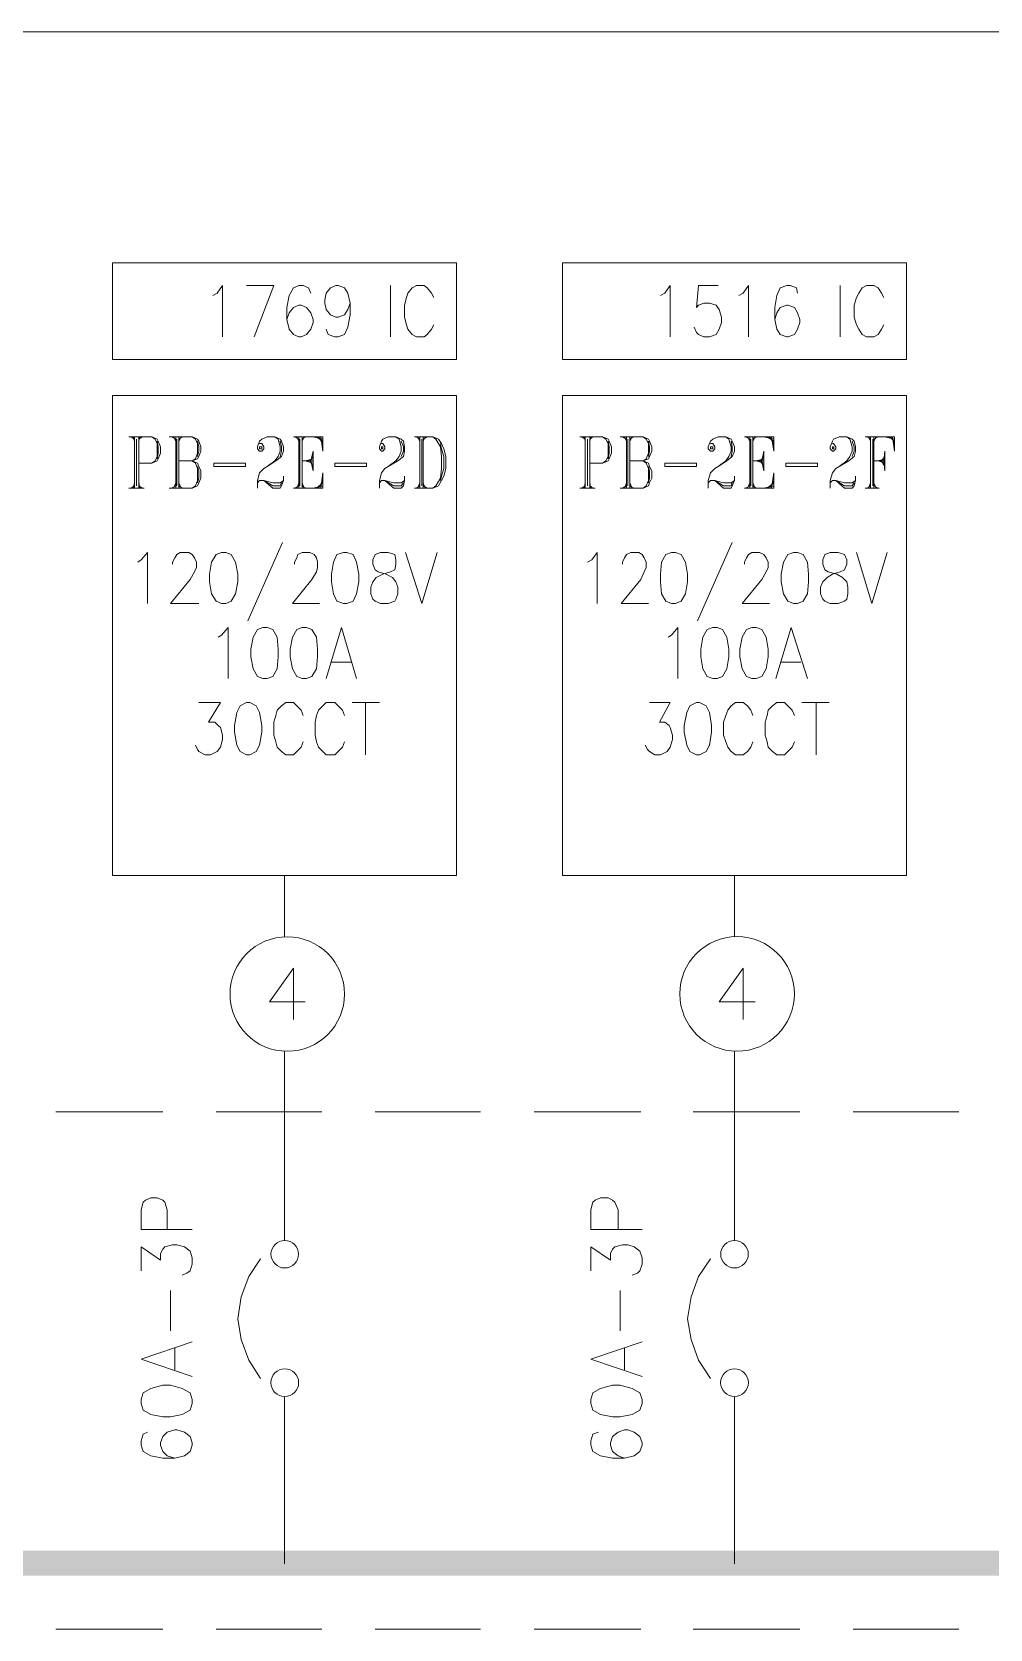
# Model space of a CAD drawing. Header units: inches. Extents: x 0.9 to 46, y 0.8 to 32.4.
# Drawn here: x 32.674 to 34.14, y 14.145 to 16.59 of the extents above; entities that cross this region are included whole.
import ezdxf

# ---------------------------------------------------------------- set-up
doc = ezdxf.new("R2010")
doc.units = ezdxf.units.IN
doc.header["$MEASUREMENT"] = 0
doc.layers.add('PDF_Geometry', color=7, linetype='Continuous')
doc.layers.add('PDF_Solid Fills', color=7, linetype='Continuous')

msp = doc.modelspace()

# ---------------------------------------------------------------- linework, layer by layer
at = {"layer": 'PDF_Geometry', "color": 8, "lineweight": 20, "true_color": 0x808080}
msp.add_lwpolyline([(41.7374, 16.5897), (2.7, 16.5897)], dxfattribs=at)
at = {"layer": 'PDF_Geometry', "lineweight": 9}
for points in [[(32.7978, 16.2364), (33.3242, 16.2364), (33.3242, 16.088), (32.7978, 16.088)], [(33.486, 16.2364), (34.0128, 16.2364), (34.0128, 16.088), (33.486, 16.088)], [(32.7978, 16.033), (32.7978, 15.2981), (33.3242, 15.2981), (33.3242, 16.033)], [(33.486, 16.033), (33.486, 15.2981), (34.0128, 15.2981), (34.0128, 16.033)], [(33.0227, 15.9514), (33.0261, 15.9514), (33.0261, 15.9547), (33.0227, 15.9547)], [(33.1044, 15.918), (33.1012, 15.933), (33.1044, 15.948)], [(33.2094, 15.9514), (33.211, 15.9514), (33.211, 15.9547), (33.2094, 15.9547)], [(33.7128, 15.9514), (33.7162, 15.9514), (33.7162, 15.9547), (33.7128, 15.9547)], [(33.7945, 15.918), (33.791, 15.933), (33.7945, 15.948)], [(33.8995, 15.9514), (33.9012, 15.9514), (33.9012, 15.9547), (33.8995, 15.9547)], [(33.9793, 15.918), (33.9777, 15.933), (33.9793, 15.948)], [(33.001, 15.9247), (32.9528, 15.9247), (32.9528, 15.9297), (33.001, 15.9297)], [(33.1861, 15.9247), (33.1376, 15.9247), (33.1376, 15.9297), (33.1861, 15.9297)], [(33.6911, 15.9247), (33.6427, 15.9247), (33.6427, 15.9297), (33.6911, 15.9297)], [(33.8762, 15.9247), (33.8277, 15.9247), (33.8277, 15.9297), (33.8762, 15.9297)], [(32.9643, 15.793), (32.956, 15.7897), (32.9493, 15.778), (32.9461, 15.7597), (32.9461, 15.748), (32.9493, 15.7297), (32.956, 15.7181), (32.9643, 15.7147), (32.971, 15.7147), (32.9793, 15.7181), (32.986, 15.7297), (32.9895, 15.748), (32.9895, 15.7597), (32.986, 15.778), (32.9793, 15.7897), (32.971, 15.793)], [(33.151, 15.793), (33.1411, 15.7897), (33.136, 15.778), (33.1328, 15.7597), (33.1328, 15.748), (33.136, 15.7297), (33.1411, 15.7181), (33.151, 15.7147), (33.1561, 15.7147), (33.166, 15.7181), (33.1711, 15.7297), (33.1743, 15.748), (33.1743, 15.7597), (33.1711, 15.778), (33.166, 15.7897), (33.1561, 15.793)], [(33.2078, 15.793), (33.1995, 15.7897), (33.196, 15.7814), (33.196, 15.7747), (33.1995, 15.7664), (33.2043, 15.763), (33.2161, 15.7597), (33.226, 15.7547), (33.2311, 15.748), (33.2343, 15.7397), (33.2343, 15.7297), (33.2311, 15.7214), (33.2295, 15.7181), (33.2193, 15.7147), (33.2078, 15.7147), (33.1995, 15.7181), (33.196, 15.7214), (33.1928, 15.7297), (33.1928, 15.7397), (33.196, 15.748), (33.2011, 15.7547), (33.211, 15.7597), (33.2228, 15.763), (33.2295, 15.7664), (33.2311, 15.7747), (33.2311, 15.7814), (33.2295, 15.7897), (33.2193, 15.793)], [(33.6529, 15.793), (33.6442, 15.7897), (33.6379, 15.778), (33.6359, 15.7597), (33.6359, 15.748), (33.6379, 15.7297), (33.6442, 15.7181), (33.6529, 15.7147), (33.6592, 15.7147), (33.6679, 15.7181), (33.6742, 15.7297), (33.6777, 15.748), (33.6777, 15.7597), (33.6742, 15.778), (33.6679, 15.7897), (33.6592, 15.793)], [(33.8395, 15.793), (33.8309, 15.7897), (33.8245, 15.778), (33.821, 15.7597), (33.821, 15.748), (33.8245, 15.7297), (33.8309, 15.7181), (33.8395, 15.7147), (33.8459, 15.7147), (33.8545, 15.7181), (33.8612, 15.7297), (33.8628, 15.748), (33.8628, 15.7597), (33.8612, 15.778), (33.8545, 15.7897), (33.8459, 15.793)], [(33.896, 15.793), (33.8877, 15.7897), (33.8845, 15.7814), (33.8845, 15.7747), (33.8877, 15.7664), (33.8928, 15.763), (33.9062, 15.7597), (33.9145, 15.7547), (33.9212, 15.748), (33.9228, 15.7397), (33.9228, 15.7297), (33.9212, 15.7214), (33.9177, 15.7181), (33.9078, 15.7147), (33.896, 15.7147), (33.8877, 15.7181), (33.8845, 15.7214), (33.881, 15.7297), (33.881, 15.7397), (33.8845, 15.748), (33.8912, 15.7547), (33.8995, 15.7597), (33.911, 15.763), (33.9177, 15.7664), (33.9212, 15.7747), (33.9212, 15.7814), (33.9177, 15.7897), (33.9078, 15.793)], [(33.0278, 15.678), (33.0195, 15.6747), (33.0128, 15.6631), (33.0093, 15.6447), (33.0093, 15.6331), (33.0128, 15.6147), (33.0195, 15.603), (33.0278, 15.5997), (33.0345, 15.5997), (33.0428, 15.603), (33.0495, 15.6147), (33.0511, 15.6331), (33.0511, 15.6447), (33.0495, 15.6631), (33.0428, 15.6747), (33.0345, 15.678)], [(33.0878, 15.678), (33.0795, 15.6747), (33.0728, 15.6631), (33.0693, 15.6447), (33.0693, 15.6331), (33.0728, 15.6147), (33.0795, 15.603), (33.0878, 15.5997), (33.0945, 15.5997), (33.1028, 15.603), (33.1095, 15.6147), (33.1111, 15.6331), (33.1111, 15.6447), (33.1095, 15.6631), (33.1028, 15.6747), (33.0945, 15.678)], [(33.716, 15.678), (33.7077, 15.6747), (33.701, 15.6631), (33.6978, 15.6447), (33.6978, 15.6331), (33.701, 15.6147), (33.7077, 15.603), (33.716, 15.5997), (33.7227, 15.5997), (33.731, 15.603), (33.7377, 15.6147), (33.7409, 15.6331), (33.7409, 15.6447), (33.7377, 15.6631), (33.731, 15.6747), (33.7227, 15.678)], [(33.776, 15.678), (33.7677, 15.6747), (33.761, 15.6631), (33.7578, 15.6447), (33.7578, 15.6331), (33.761, 15.6147), (33.7677, 15.603), (33.776, 15.5997), (33.7827, 15.5997), (33.791, 15.603), (33.7977, 15.6147), (33.8009, 15.6331), (33.8009, 15.6447), (33.7977, 15.6631), (33.791, 15.6747), (33.7827, 15.678)], [(33.0026, 15.5631), (32.9927, 15.5581), (32.9876, 15.5481), (32.9844, 15.5281), (32.9844, 15.518), (32.9876, 15.498), (32.9927, 15.488), (33.0026, 15.483), (33.0077, 15.483), (33.0176, 15.488), (33.0227, 15.498), (33.0259, 15.518), (33.0259, 15.5281), (33.0227, 15.5481), (33.0176, 15.5581), (33.0077, 15.5631)], [(33.6911, 15.5631), (33.6809, 15.5581), (33.6762, 15.5481), (33.6726, 15.5281), (33.6726, 15.518), (33.6762, 15.498), (33.6809, 15.488), (33.6911, 15.483), (33.6959, 15.483), (33.7061, 15.488), (33.7109, 15.498), (33.7144, 15.518), (33.7144, 15.5281), (33.7109, 15.5481), (33.7061, 15.5581), (33.6959, 15.5631)], [(32.8412, 14.4898), (32.8444, 14.4797), (32.8562, 14.4731), (32.8744, 14.4697), (32.8862, 14.4697), (32.9044, 14.4731), (32.9162, 14.4797), (32.9193, 14.4898), (32.9193, 14.4964), (32.9162, 14.5064), (32.9044, 14.5131), (32.8862, 14.5181), (32.8744, 14.5181), (32.8562, 14.5131), (32.8444, 14.5064), (32.8412, 14.4964)], [(33.5294, 14.4898), (33.5326, 14.4797), (33.5444, 14.4731), (33.5626, 14.4697), (33.5744, 14.4697), (33.5929, 14.4731), (33.6044, 14.4797), (33.6079, 14.4898), (33.6079, 14.4964), (33.6044, 14.5064), (33.5929, 14.5131), (33.5744, 14.5181), (33.5626, 14.5181), (33.5444, 14.5131), (33.5326, 14.5064), (33.5294, 14.4964)]]:
    msp.add_lwpolyline(points, close=True, dxfattribs=at)
for points in [[(32.9509, 16.1864), (32.9576, 16.1897), (32.9659, 16.2014), (32.9659, 16.123)], [(33.0144, 16.123), (33.0444, 16.2014), (33.0026, 16.2014)], [(33.1012, 16.1897), (33.0977, 16.198), (33.0894, 16.2014), (33.0827, 16.2014), (33.0744, 16.198), (33.0677, 16.1864), (33.0645, 16.1681), (33.0645, 16.1497), (33.0677, 16.1347), (33.0744, 16.1264), (33.0827, 16.123), (33.0862, 16.123), (33.0945, 16.1264), (33.1012, 16.1347), (33.1044, 16.1447), (33.1044, 16.1497), (33.1012, 16.1597), (33.0945, 16.1681), (33.0862, 16.1714), (33.0827, 16.1714), (33.0744, 16.1681), (33.0677, 16.1597), (33.0645, 16.1497)], [(33.1612, 16.1747), (33.1577, 16.1647), (33.1526, 16.1564), (33.1427, 16.153), (33.1395, 16.153), (33.1312, 16.1564), (33.1245, 16.1647), (33.1226, 16.1747), (33.1226, 16.1797), (33.1245, 16.1897), (33.1312, 16.198), (33.1395, 16.2014), (33.1427, 16.2014), (33.1526, 16.198), (33.1577, 16.1897), (33.1612, 16.1747), (33.1612, 16.1564), (33.1577, 16.138), (33.1526, 16.1264), (33.1427, 16.123), (33.1376, 16.123), (33.1277, 16.1264), (33.1245, 16.1347)], [(33.2228, 16.2014), (33.2228, 16.123)], [(33.2895, 16.183), (33.2859, 16.1897), (33.2792, 16.198), (33.2745, 16.2014), (33.2627, 16.2014), (33.256, 16.198), (33.2493, 16.1897), (33.2477, 16.183), (33.2445, 16.1714), (33.2445, 16.153), (33.2477, 16.1414), (33.2493, 16.1347), (33.256, 16.1264), (33.2627, 16.123), (33.2745, 16.123), (33.2792, 16.1264), (33.2859, 16.1347), (33.2895, 16.1414)], [(33.6359, 16.1864), (33.6427, 16.1897), (33.6509, 16.2014), (33.6509, 16.123)], [(33.7243, 16.2014), (33.6943, 16.2014), (33.6911, 16.1681), (33.6943, 16.1714), (33.7026, 16.1747), (33.7109, 16.1747), (33.7211, 16.1714), (33.7259, 16.1647), (33.7294, 16.153), (33.7294, 16.1447), (33.7259, 16.1347), (33.7211, 16.1264), (33.7109, 16.123), (33.7026, 16.123), (33.6943, 16.1264), (33.6911, 16.1297), (33.6876, 16.138)], [(33.7559, 16.1864), (33.7626, 16.1897), (33.7709, 16.2014), (33.7709, 16.123)], [(33.8459, 16.1897), (33.8443, 16.198), (33.8344, 16.2014), (33.8293, 16.2014), (33.8194, 16.198), (33.8143, 16.1864), (33.8111, 16.1681), (33.8111, 16.1497), (33.8143, 16.1347), (33.8194, 16.1264), (33.8293, 16.123), (33.8309, 16.123), (33.8411, 16.1264), (33.8459, 16.1347), (33.8494, 16.1447), (33.8494, 16.1497), (33.8459, 16.1597), (33.8411, 16.1681), (33.8309, 16.1714), (33.8293, 16.1714), (33.8194, 16.1681), (33.8143, 16.1597), (33.8111, 16.1497)], [(33.911, 16.2014), (33.911, 16.123)], [(33.9777, 16.183), (33.9745, 16.1897), (33.9694, 16.198), (33.9627, 16.2014), (33.9512, 16.2014), (33.9445, 16.198), (33.9394, 16.1897), (33.9362, 16.183), (33.9327, 16.1714), (33.9327, 16.153), (33.9362, 16.1414), (33.9394, 16.1347), (33.9445, 16.1264), (33.9512, 16.123), (33.9627, 16.123), (33.9694, 16.1264), (33.9745, 16.1347), (33.9777, 16.1414)], [(32.8227, 15.9697), (32.8578, 15.9697), (32.8661, 15.9664), (32.8677, 15.9631), (32.8712, 15.9547), (32.8712, 15.9447), (32.8677, 15.9364), (32.8661, 15.933), (32.8578, 15.9297), (32.8377, 15.9297)], [(32.8262, 15.9697), (32.831, 15.9664)], [(32.8294, 15.9697), (32.831, 15.9631)], [(32.831, 15.9697), (32.831, 15.8914)], [(32.8345, 15.9664), (32.8345, 15.8947)], [(32.8377, 15.9697), (32.8377, 15.8914)], [(32.8393, 15.9697), (32.8377, 15.9631)], [(32.8428, 15.9697), (32.8377, 15.9664)], [(32.8578, 15.9697), (32.8629, 15.9664), (32.8661, 15.9597), (32.8661, 15.9397), (32.8629, 15.933), (32.8578, 15.9297)], [(32.8843, 15.9697), (32.9193, 15.9697), (32.9276, 15.9664), (32.9296, 15.9631), (32.9327, 15.9547), (32.9327, 15.948), (32.9296, 15.9397), (32.9276, 15.9364), (32.9193, 15.933), (32.9276, 15.9297), (32.9296, 15.9247), (32.9327, 15.918), (32.9327, 15.9064), (32.9296, 15.8997), (32.9276, 15.8947), (32.9193, 15.8914), (32.8843, 15.8914)], [(32.8878, 15.9697), (32.8945, 15.9664)], [(32.891, 15.9697), (32.8945, 15.9631)], [(32.8945, 15.9697), (32.8945, 15.8914)], [(32.8961, 15.9664), (32.8961, 15.8947)], [(32.8992, 15.9697), (32.8992, 15.8914)], [(32.9193, 15.9697), (32.9245, 15.9664), (32.9276, 15.9597), (32.9276, 15.9447), (32.9245, 15.9364), (32.9193, 15.933), (32.8992, 15.933)], [(32.9028, 15.9697), (32.8992, 15.9631)], [(32.9044, 15.9697), (32.8992, 15.9664)], [(33.0227, 15.9597), (33.0259, 15.9597), (33.0294, 15.9547), (33.0294, 15.9514), (33.0259, 15.948), (33.0227, 15.948), (33.0195, 15.9514), (33.0195, 15.9547), (33.0227, 15.9631), (33.0259, 15.9664), (33.0345, 15.9697), (33.046, 15.9697), (33.0543, 15.9664), (33.0562, 15.9631), (33.0594, 15.9547), (33.0594, 15.948), (33.0562, 15.9397), (33.0476, 15.933), (33.0345, 15.9247), (33.0294, 15.9214), (33.0227, 15.9147), (33.0195, 15.903), (33.0195, 15.8914)], [(33.046, 15.9697), (33.0511, 15.9664), (33.0543, 15.9547), (33.0543, 15.948), (33.0511, 15.9397), (33.046, 15.933), (33.0345, 15.9247)], [(33.0744, 15.9697), (33.1194, 15.9697), (33.1194, 15.948), (33.1162, 15.9697)], [(33.076, 15.9697), (33.0827, 15.9664)], [(33.0795, 15.9697), (33.0827, 15.9631)], [(33.0827, 15.9697), (33.0827, 15.8914)], [(33.0843, 15.9664), (33.0843, 15.8947)], [(33.0878, 15.9697), (33.0878, 15.8914)], [(33.091, 15.9697), (33.0878, 15.9631)], [(33.0926, 15.9697), (33.0878, 15.9664)], [(33.1044, 15.9697), (33.1194, 15.9664)], [(33.1095, 15.9697), (33.1194, 15.9631)], [(33.1127, 15.9697), (33.1194, 15.9597)], [(33.2094, 15.9597), (33.211, 15.9597), (33.2145, 15.9547), (33.2145, 15.9514), (33.211, 15.948), (33.2094, 15.948), (33.2062, 15.9514), (33.2062, 15.9547), (33.2094, 15.9631), (33.211, 15.9664), (33.2193, 15.9697), (33.2311, 15.9697), (33.2394, 15.9664), (33.2429, 15.9631), (33.2445, 15.9547), (33.2445, 15.948), (33.2429, 15.9397), (33.2343, 15.933), (33.2193, 15.9247), (33.2145, 15.9214), (33.2094, 15.9147), (33.2062, 15.903), (33.2062, 15.8914)], [(33.2311, 15.9697), (33.2362, 15.9664), (33.2394, 15.9547), (33.2394, 15.948), (33.2362, 15.9397), (33.2311, 15.933), (33.2193, 15.9247)], [(33.2595, 15.9697), (33.2879, 15.9697), (33.2962, 15.9664), (33.3009, 15.9597), (33.3045, 15.9514), (33.3076, 15.9397), (33.3076, 15.9214), (33.3045, 15.9097), (33.3009, 15.903), (33.2962, 15.8947), (33.2879, 15.8914), (33.2595, 15.8914)], [(33.2627, 15.9697), (33.2678, 15.9664)], [(33.2642, 15.9697), (33.2678, 15.9631)], [(33.2678, 15.9697), (33.2678, 15.8914)], [(33.271, 15.9664), (33.271, 15.8947)], [(33.2729, 15.9697), (33.2729, 15.8914)], [(33.2761, 15.9697), (33.2729, 15.9631)], [(33.2792, 15.9697), (33.2729, 15.9664)], [(33.2879, 15.9697), (33.2926, 15.9664), (33.2993, 15.9547), (33.3009, 15.9397), (33.3009, 15.9214), (33.2993, 15.9064), (33.2926, 15.8947), (33.2879, 15.8914)], [(33.5128, 15.9697), (33.5476, 15.9697), (33.5562, 15.9664), (33.5578, 15.9631), (33.561, 15.9547), (33.561, 15.9447), (33.5578, 15.9364), (33.5562, 15.933), (33.5476, 15.9297), (33.5278, 15.9297)], [(33.516, 15.9697), (33.5211, 15.9664)], [(33.5195, 15.9697), (33.5211, 15.9631)], [(33.5211, 15.9697), (33.5211, 15.8914)], [(33.5243, 15.9664), (33.5243, 15.8947)], [(33.5278, 15.9697), (33.5278, 15.8914)], [(33.5294, 15.9697), (33.5278, 15.9631)], [(33.5326, 15.9697), (33.5278, 15.9664)], [(33.5476, 15.9697), (33.5527, 15.9664), (33.5562, 15.9597), (33.5562, 15.9397), (33.5527, 15.933), (33.5476, 15.9297)], [(33.5744, 15.9697), (33.6095, 15.9697), (33.6178, 15.9664), (33.6194, 15.9631), (33.6229, 15.9547), (33.6229, 15.948), (33.6194, 15.9397), (33.6178, 15.9364), (33.6095, 15.933), (33.6178, 15.9297), (33.6194, 15.9247), (33.6229, 15.918), (33.6229, 15.9064), (33.6194, 15.8997), (33.6178, 15.8947), (33.6095, 15.8914), (33.5744, 15.8914)], [(33.5779, 15.9697), (33.5843, 15.9664)], [(33.5811, 15.9697), (33.5843, 15.9631)], [(33.5843, 15.9697), (33.5843, 15.8914)], [(33.5862, 15.9664), (33.5862, 15.8947)], [(33.5894, 15.9697), (33.5894, 15.8914)], [(33.6095, 15.9697), (33.6143, 15.9664), (33.6178, 15.9597), (33.6178, 15.9447), (33.6143, 15.9364), (33.6095, 15.933), (33.5894, 15.933)], [(33.5929, 15.9697), (33.5894, 15.9631)], [(33.5945, 15.9697), (33.5894, 15.9664)], [(33.7128, 15.9597), (33.716, 15.9597), (33.7192, 15.9547), (33.7192, 15.9514), (33.716, 15.948), (33.7128, 15.948), (33.7093, 15.9514), (33.7093, 15.9547), (33.7128, 15.9631), (33.716, 15.9664), (33.7243, 15.9697), (33.7361, 15.9697), (33.7444, 15.9664), (33.746, 15.9631), (33.7495, 15.9547), (33.7495, 15.948), (33.746, 15.9397), (33.7377, 15.933), (33.7243, 15.9247), (33.7192, 15.9214), (33.7128, 15.9147), (33.7093, 15.903), (33.7093, 15.8914)], [(33.7361, 15.9697), (33.7409, 15.9664), (33.7444, 15.9547), (33.7444, 15.948), (33.7409, 15.9397), (33.7361, 15.933), (33.7243, 15.9247)], [(33.7645, 15.9697), (33.8095, 15.9697), (33.8095, 15.948), (33.806, 15.9697)], [(33.7661, 15.9697), (33.7728, 15.9664)], [(33.7693, 15.9697), (33.7728, 15.9631)], [(33.7728, 15.9697), (33.7728, 15.8914)], [(33.7744, 15.9664), (33.7744, 15.8947)], [(33.7776, 15.9697), (33.7776, 15.8914)], [(33.7811, 15.9697), (33.7776, 15.9631)], [(33.7827, 15.9697), (33.7776, 15.9664)], [(33.7945, 15.9697), (33.8095, 15.9664)], [(33.7993, 15.9697), (33.8095, 15.9631)], [(33.8028, 15.9697), (33.8095, 15.9597)], [(33.8995, 15.9597), (33.9011, 15.9597), (33.9043, 15.9547), (33.9043, 15.9514), (33.9011, 15.948), (33.8995, 15.948), (33.896, 15.9514), (33.896, 15.9547), (33.8995, 15.9631), (33.9011, 15.9664), (33.9094, 15.9697), (33.9212, 15.9697), (33.9295, 15.9664), (33.9327, 15.9631), (33.9343, 15.9547), (33.9343, 15.948), (33.9327, 15.9397), (33.9244, 15.933), (33.9094, 15.9247), (33.9043, 15.9214), (33.8995, 15.9147), (33.896, 15.903), (33.896, 15.8914)], [(33.9212, 15.9697), (33.926, 15.9664), (33.9295, 15.9547), (33.9295, 15.948), (33.926, 15.9397), (33.9212, 15.933), (33.9094, 15.9247)], [(33.9493, 15.9697), (33.9943, 15.9697), (33.9943, 15.948), (33.9911, 15.9697)], [(33.9528, 15.9697), (33.9576, 15.9664)], [(33.9544, 15.9697), (33.9576, 15.9631)], [(33.9576, 15.9697), (33.9576, 15.8914)], [(33.9611, 15.9664), (33.9611, 15.8947)], [(33.9627, 15.9697), (33.9627, 15.8914)], [(33.9662, 15.9697), (33.9627, 15.9631)], [(33.9694, 15.9697), (33.9627, 15.9664)], [(33.9793, 15.9697), (33.9943, 15.9664)], [(33.986, 15.9697), (33.9943, 15.9631)], [(33.9895, 15.9697), (33.9943, 15.9597)], [(32.8661, 15.9631), (32.8677, 15.9547), (32.8677, 15.9447), (32.8661, 15.9364)], [(32.9276, 15.9631), (32.9296, 15.9547), (32.9296, 15.948), (32.9276, 15.9397)], [(33.0543, 15.9631), (33.0562, 15.9547), (33.0562, 15.948), (33.0543, 15.9397)], [(33.2394, 15.9631), (33.2429, 15.9547), (33.2429, 15.948), (33.2394, 15.9397)], [(33.2993, 15.9597), (33.3009, 15.9514), (33.3045, 15.9397), (33.3045, 15.9214), (33.3009, 15.9097), (33.2993, 15.903)], [(33.5562, 15.9631), (33.5578, 15.9547), (33.5578, 15.9447), (33.5562, 15.9364)], [(33.6178, 15.9631), (33.6194, 15.9547), (33.6194, 15.948), (33.6178, 15.9397)], [(33.7444, 15.9631), (33.746, 15.9547), (33.746, 15.948), (33.7444, 15.9397)], [(33.9295, 15.9631), (33.9327, 15.9547), (33.9327, 15.948), (33.9295, 15.9397)], [(32.9193, 15.933), (32.9245, 15.9297), (32.9276, 15.9214), (32.9276, 15.903), (32.9245, 15.8947), (32.9193, 15.8914)], [(32.9276, 15.9247), (32.9296, 15.918), (32.9296, 15.9064), (32.9276, 15.8997)], [(33.0878, 15.933), (33.1044, 15.933)], [(33.1044, 15.9364), (33.0926, 15.933), (33.1044, 15.9297)], [(33.1044, 15.9397), (33.0993, 15.933), (33.1044, 15.9247)], [(33.6095, 15.933), (33.6143, 15.9297), (33.6178, 15.9214), (33.6178, 15.903), (33.6143, 15.8947), (33.6095, 15.8914)], [(33.6178, 15.9247), (33.6194, 15.918), (33.6194, 15.9064), (33.6178, 15.8997)], [(33.7776, 15.933), (33.7945, 15.933)], [(33.7945, 15.9364), (33.7827, 15.933), (33.7945, 15.9297)], [(33.7945, 15.9397), (33.7894, 15.933), (33.7945, 15.9247)], [(33.9627, 15.933), (33.9793, 15.933)], [(33.9793, 15.9364), (33.9694, 15.933), (33.9793, 15.9297)], [(33.9793, 15.9397), (33.9745, 15.933), (33.9793, 15.9247)], [(32.831, 15.8947), (32.8262, 15.8914)], [(32.831, 15.8997), (32.8294, 15.8914)], [(32.8377, 15.8997), (32.8393, 15.8914)], [(32.8377, 15.8947), (32.8428, 15.8914)], [(32.8945, 15.8947), (32.8878, 15.8914)], [(32.8945, 15.8997), (32.891, 15.8914)], [(32.8992, 15.8997), (32.9028, 15.8914)], [(32.8992, 15.8947), (32.9044, 15.8914)], [(33.0195, 15.8997), (33.0227, 15.903), (33.0294, 15.903), (33.0428, 15.8997), (33.0543, 15.8997), (33.0594, 15.903)], [(33.0594, 15.9097), (33.0594, 15.903), (33.0562, 15.8947), (33.0543, 15.8914), (33.0428, 15.8914), (33.0294, 15.903), (33.0428, 15.8947), (33.0543, 15.8947), (33.0562, 15.8997)], [(33.0744, 15.8914), (33.1194, 15.8914), (33.1194, 15.9147), (33.1162, 15.8914)], [(33.0827, 15.8947), (33.076, 15.8914)], [(33.0827, 15.8997), (33.0795, 15.8914)], [(33.0878, 15.8997), (33.091, 15.8914)], [(33.0878, 15.8947), (33.0926, 15.8914)], [(33.1044, 15.8914), (33.1194, 15.8947)], [(33.1095, 15.8914), (33.1194, 15.8997)], [(33.1127, 15.8914), (33.1194, 15.903)], [(33.2062, 15.8997), (33.2094, 15.903), (33.2145, 15.903), (33.2279, 15.8997), (33.2394, 15.8997), (33.2445, 15.903)], [(33.2445, 15.9097), (33.2445, 15.903), (33.2429, 15.8947), (33.2394, 15.8914), (33.2279, 15.8914), (33.2145, 15.903), (33.2279, 15.8947), (33.2394, 15.8947), (33.2429, 15.8997)], [(33.2678, 15.8947), (33.2627, 15.8914)], [(33.2678, 15.8997), (33.2642, 15.8914)], [(33.2729, 15.8997), (33.2761, 15.8914)], [(33.2729, 15.8947), (33.2792, 15.8914)], [(33.5211, 15.8947), (33.516, 15.8914)], [(33.5211, 15.8997), (33.5195, 15.8914)], [(33.5278, 15.8997), (33.5294, 15.8914)], [(33.5278, 15.8947), (33.5326, 15.8914)], [(33.5843, 15.8947), (33.5779, 15.8914)], [(33.5843, 15.8997), (33.5811, 15.8914)], [(33.5894, 15.8997), (33.5929, 15.8914)], [(33.5894, 15.8947), (33.5945, 15.8914)], [(33.7093, 15.8997), (33.7128, 15.903), (33.7192, 15.903), (33.7326, 15.8997), (33.7444, 15.8997), (33.7495, 15.903)], [(33.7495, 15.9097), (33.7495, 15.903), (33.746, 15.8947), (33.7444, 15.8914), (33.7326, 15.8914), (33.7192, 15.903), (33.7326, 15.8947), (33.7444, 15.8947), (33.746, 15.8997)], [(33.7645, 15.8914), (33.8095, 15.8914), (33.8095, 15.9147), (33.806, 15.8914)], [(33.7728, 15.8947), (33.7661, 15.8914)], [(33.7728, 15.8997), (33.7693, 15.8914)], [(33.7776, 15.8997), (33.7811, 15.8914)], [(33.7776, 15.8947), (33.7827, 15.8914)], [(33.7945, 15.8914), (33.8095, 15.8947)], [(33.7993, 15.8914), (33.8095, 15.8997)], [(33.8028, 15.8914), (33.8095, 15.903)], [(33.896, 15.8997), (33.8995, 15.903), (33.9043, 15.903), (33.9177, 15.8997), (33.9295, 15.8997), (33.9343, 15.903)], [(33.9343, 15.9097), (33.9343, 15.903), (33.9327, 15.8947), (33.9295, 15.8914), (33.9177, 15.8914), (33.9043, 15.903), (33.9177, 15.8947), (33.9295, 15.8947), (33.9327, 15.8997)], [(33.9576, 15.8947), (33.9528, 15.8914)], [(33.9576, 15.8997), (33.9544, 15.8914)], [(33.9627, 15.8997), (33.9662, 15.8914)], [(33.9627, 15.8947), (33.9694, 15.8914)], [(32.8227, 15.8914), (32.846, 15.8914)], [(33.5128, 15.8914), (33.5361, 15.8914)], [(33.9493, 15.8914), (33.971, 15.8914)], [(33.0578, 15.808), (33.0045, 15.688)], [(33.746, 15.808), (33.6927, 15.688)], [(32.8361, 15.778), (32.8412, 15.7814), (32.8511, 15.793), (32.8511, 15.7147)], [(32.8894, 15.7747), (32.8894, 15.778), (32.8929, 15.7847), (32.8961, 15.7897), (32.9012, 15.793), (32.9142, 15.793), (32.9193, 15.7897), (32.9229, 15.7847), (32.926, 15.778), (32.926, 15.7697), (32.9229, 15.763), (32.9162, 15.7514), (32.8862, 15.7147), (32.9296, 15.7147)], [(33.076, 15.7747), (33.076, 15.778), (33.0795, 15.7847), (33.0811, 15.7897), (33.0878, 15.793), (33.0993, 15.793), (33.106, 15.7897), (33.1095, 15.7847), (33.1111, 15.778), (33.1111, 15.7697), (33.1095, 15.763), (33.1028, 15.7514), (33.0728, 15.7147), (33.1143, 15.7147)], [(33.2461, 15.793), (33.271, 15.7147), (33.2942, 15.793)], [(33.5243, 15.778), (33.531, 15.7814), (33.5393, 15.793), (33.5393, 15.7147)], [(33.5779, 15.7747), (33.5779, 15.778), (33.5811, 15.7847), (33.5843, 15.7897), (33.591, 15.793), (33.6028, 15.793), (33.6079, 15.7897), (33.6111, 15.7847), (33.6143, 15.778), (33.6143, 15.7697), (33.6111, 15.763), (33.606, 15.7514), (33.576, 15.7147), (33.6178, 15.7147)], [(33.7645, 15.7747), (33.7645, 15.778), (33.7677, 15.7847), (33.7709, 15.7897), (33.776, 15.793), (33.7878, 15.793), (33.7945, 15.7897), (33.7977, 15.7847), (33.8009, 15.778), (33.8009, 15.7697), (33.7977, 15.763), (33.791, 15.7514), (33.761, 15.7147), (33.8028, 15.7147)], [(33.9362, 15.793), (33.9595, 15.7147), (33.9828, 15.793)], [(32.9595, 15.6631), (32.9643, 15.6664), (32.9745, 15.678), (32.9745, 15.5997)], [(33.1245, 15.5997), (33.1478, 15.678), (33.1711, 15.5997)], [(33.6478, 15.6631), (33.6529, 15.6664), (33.6628, 15.678), (33.6628, 15.5997)], [(33.8127, 15.5997), (33.836, 15.678), (33.8612, 15.5997)], [(33.1328, 15.6247), (33.1628, 15.6247)], [(33.821, 15.6247), (33.851, 15.6247)], [(32.9296, 15.5631), (32.9627, 15.5631), (32.9446, 15.5331), (32.9544, 15.5331), (32.9595, 15.5281), (32.9627, 15.5247), (32.9659, 15.5131), (32.9659, 15.5064), (32.9627, 15.4947), (32.9576, 15.488), (32.9477, 15.483), (32.9394, 15.483), (32.9296, 15.488), (32.9276, 15.4914), (32.9245, 15.498)], [(33.0894, 15.5431), (33.0862, 15.5514), (33.0795, 15.5581), (33.0744, 15.5631), (33.0626, 15.5631), (33.0562, 15.5581), (33.0495, 15.5514), (33.0476, 15.5431), (33.0444, 15.5331), (33.0444, 15.5131), (33.0476, 15.503), (33.0495, 15.4947), (33.0562, 15.488), (33.0626, 15.483), (33.0744, 15.483), (33.0795, 15.488), (33.0862, 15.4947), (33.0894, 15.503)], [(33.1526, 15.5431), (33.1494, 15.5514), (33.1427, 15.5581), (33.1376, 15.5631), (33.1245, 15.5631), (33.1194, 15.5581), (33.1127, 15.5514), (33.1095, 15.5431), (33.1076, 15.5331), (33.1076, 15.5131), (33.1095, 15.503), (33.1127, 15.4947), (33.1194, 15.488), (33.1245, 15.483), (33.1376, 15.483), (33.1427, 15.488), (33.1494, 15.4947), (33.1526, 15.503)], [(33.1644, 15.5631), (33.2062, 15.5631)], [(33.1845, 15.5631), (33.1845, 15.483)], [(33.6194, 15.5631), (33.6509, 15.5631), (33.6344, 15.5331), (33.6427, 15.5331), (33.6494, 15.5281), (33.6509, 15.5247), (33.6545, 15.5131), (33.6545, 15.5064), (33.6509, 15.4947), (33.6462, 15.488), (33.6359, 15.483), (33.6277, 15.483), (33.6194, 15.488), (33.6162, 15.4914), (33.6127, 15.498)], [(33.7776, 15.5431), (33.7744, 15.5514), (33.7693, 15.5581), (33.7626, 15.5631), (33.7511, 15.5631), (33.7444, 15.5581), (33.7393, 15.5514), (33.7361, 15.5431), (33.7326, 15.5331), (33.7326, 15.5131), (33.7361, 15.503), (33.7393, 15.4947), (33.7444, 15.488), (33.7511, 15.483), (33.7626, 15.483), (33.7693, 15.488), (33.7744, 15.4947), (33.7776, 15.503)], [(33.8411, 15.5431), (33.8376, 15.5514), (33.8309, 15.5581), (33.8261, 15.5631), (33.8143, 15.5631), (33.8076, 15.5581), (33.8009, 15.5514), (33.7993, 15.5431), (33.7961, 15.5331), (33.7961, 15.5131), (33.7993, 15.503), (33.8009, 15.4947), (33.8076, 15.488), (33.8143, 15.483), (33.8261, 15.483), (33.8309, 15.488), (33.8376, 15.4947), (33.8411, 15.503)], [(33.8526, 15.5631), (33.8944, 15.5631)], [(33.8743, 15.5631), (33.8743, 15.483)], [(33.061, 15.2047), (33.061, 15.2981)], [(33.7495, 15.2047), (33.7495, 15.2981)], [(33.0744, 15.0781), (33.0744, 15.1564), (33.0377, 15.1047), (33.0926, 15.1047)], [(33.7626, 15.0781), (33.7626, 15.1564), (33.7259, 15.1047), (33.7811, 15.1047)], [(33.061, 14.7397), (33.061, 15.0297)], [(33.7495, 14.7397), (33.7495, 15.0297)], [(32.711, 14.9364), (32.8744, 14.9364)], [(32.956, 14.9364), (33.1178, 14.9364)], [(33.1995, 14.9364), (33.3609, 14.9364)], [(33.4426, 14.9364), (33.606, 14.9364)], [(33.686, 14.9364), (33.8494, 14.9364)], [(33.9311, 14.9364), (34.0928, 14.9364)], [(32.9193, 14.7564), (32.8412, 14.7564), (32.8412, 14.7864), (32.8444, 14.7981), (32.8479, 14.8014), (32.8562, 14.8047), (32.8661, 14.8047), (32.8744, 14.8014), (32.8779, 14.7981), (32.8811, 14.7864), (32.8811, 14.7564)], [(33.6079, 14.7564), (33.5294, 14.7564), (33.5294, 14.7864), (33.5326, 14.7981), (33.5361, 14.8014), (33.5444, 14.8047), (33.5562, 14.8047), (33.5626, 14.8014), (33.5661, 14.7981), (33.5712, 14.7864), (33.5712, 14.7564)], [(32.8412, 14.6931), (32.8412, 14.7297), (32.8712, 14.7097), (32.8712, 14.7197), (32.8744, 14.7264), (32.8779, 14.7297), (32.8894, 14.7331), (32.8961, 14.7331), (32.9079, 14.7297), (32.9162, 14.723), (32.9193, 14.7131), (32.9193, 14.7031), (32.9162, 14.6931), (32.9111, 14.6897), (32.9044, 14.6864)], [(33.5294, 14.6931), (33.5294, 14.7297), (33.5594, 14.7097), (33.5594, 14.7197), (33.5626, 14.7264), (33.5661, 14.7297), (33.5779, 14.7331), (33.5862, 14.7331), (33.5961, 14.7297), (33.6044, 14.723), (33.6079, 14.7131), (33.6079, 14.7031), (33.6044, 14.6931), (33.6012, 14.6897), (33.5929, 14.6864)], [(33.0243, 14.7114), (33.0061, 14.6847), (32.9943, 14.6531), (32.9895, 14.6197), (32.9943, 14.5881), (33.0061, 14.5564), (33.0243, 14.5281)], [(33.7128, 14.7114), (33.6943, 14.6847), (33.6829, 14.6531), (33.6777, 14.6197), (33.6829, 14.5881), (33.6943, 14.5564), (33.7128, 14.5281)], [(32.8862, 14.6014), (32.8862, 14.6631)], [(33.5744, 14.6014), (33.5744, 14.6631)], [(32.9193, 14.5314), (32.8412, 14.5581), (32.9193, 14.5847)], [(32.8929, 14.5414), (32.8929, 14.5747)], [(33.6079, 14.5314), (33.5294, 14.5581), (33.6079, 14.5847)], [(33.5811, 14.5414), (33.5811, 14.5747)], [(33.061, 14.4997), (33.061, 14.2447)], [(33.7495, 14.4997), (33.7495, 14.2447)], [(32.8511, 14.4464), (32.8444, 14.4431), (32.8412, 14.4331), (32.8412, 14.4264), (32.8444, 14.4164), (32.8562, 14.4097), (32.8744, 14.4064), (32.8929, 14.4064), (32.9079, 14.4097), (32.9162, 14.4164), (32.9193, 14.4264), (32.9193, 14.4297), (32.9162, 14.4397), (32.9079, 14.4464), (32.8961, 14.4497), (32.8929, 14.4497), (32.8811, 14.4464), (32.8744, 14.4397), (32.8712, 14.4297), (32.8712, 14.4264), (32.8744, 14.4164), (32.8811, 14.4097), (32.8929, 14.4064)], [(33.5412, 14.4464), (33.5326, 14.4431), (33.5294, 14.4331), (33.5294, 14.4264), (33.5326, 14.4164), (33.5444, 14.4097), (33.5626, 14.4064), (33.5811, 14.4064), (33.5961, 14.4097), (33.6044, 14.4164), (33.6079, 14.4264), (33.6079, 14.4297), (33.6044, 14.4397), (33.5961, 14.4464), (33.5862, 14.4497), (33.5811, 14.4497), (33.5712, 14.4464), (33.5626, 14.4397), (33.5594, 14.4297), (33.5594, 14.4264), (33.5626, 14.4164), (33.5712, 14.4097), (33.5811, 14.4064)], [(32.8744, 14.1448), (32.711, 14.1448)], [(33.1178, 14.1448), (32.956, 14.1448)], [(33.3609, 14.1448), (33.1995, 14.1448)], [(33.606, 14.1448), (33.4426, 14.1448)], [(33.8494, 14.1448), (33.686, 14.1448)], [(34.0928, 14.1448), (33.9311, 14.1448)]]:
    msp.add_lwpolyline(points, dxfattribs=at)
for centre, radius in [((33.065, 15.1169), 0.0876), ((33.7534, 15.1171), 0.0877), ((33.0612, 14.7186), 0.0211), ((33.7494, 14.7186), 0.0211), ((33.0612, 14.5219), 0.0212), ((33.7494, 14.5219), 0.0212)]:
    msp.add_circle(centre, radius, dxfattribs=at)
at = {"layer": 'PDF_Solid Fills', "color": 8, "lineweight": 9, "true_color": 0x808080, "transparency": 33554559}
for points in [[(41.5776, 14.2264), (41.5776, 14.2648), (29.2378, 14.2264)], [(41.5776, 14.2648), (29.2378, 14.2264), (29.2378, 14.2648)]]:
    msp.add_solid(points, dxfattribs=at)

doc.saveas('drawing.dxf')
